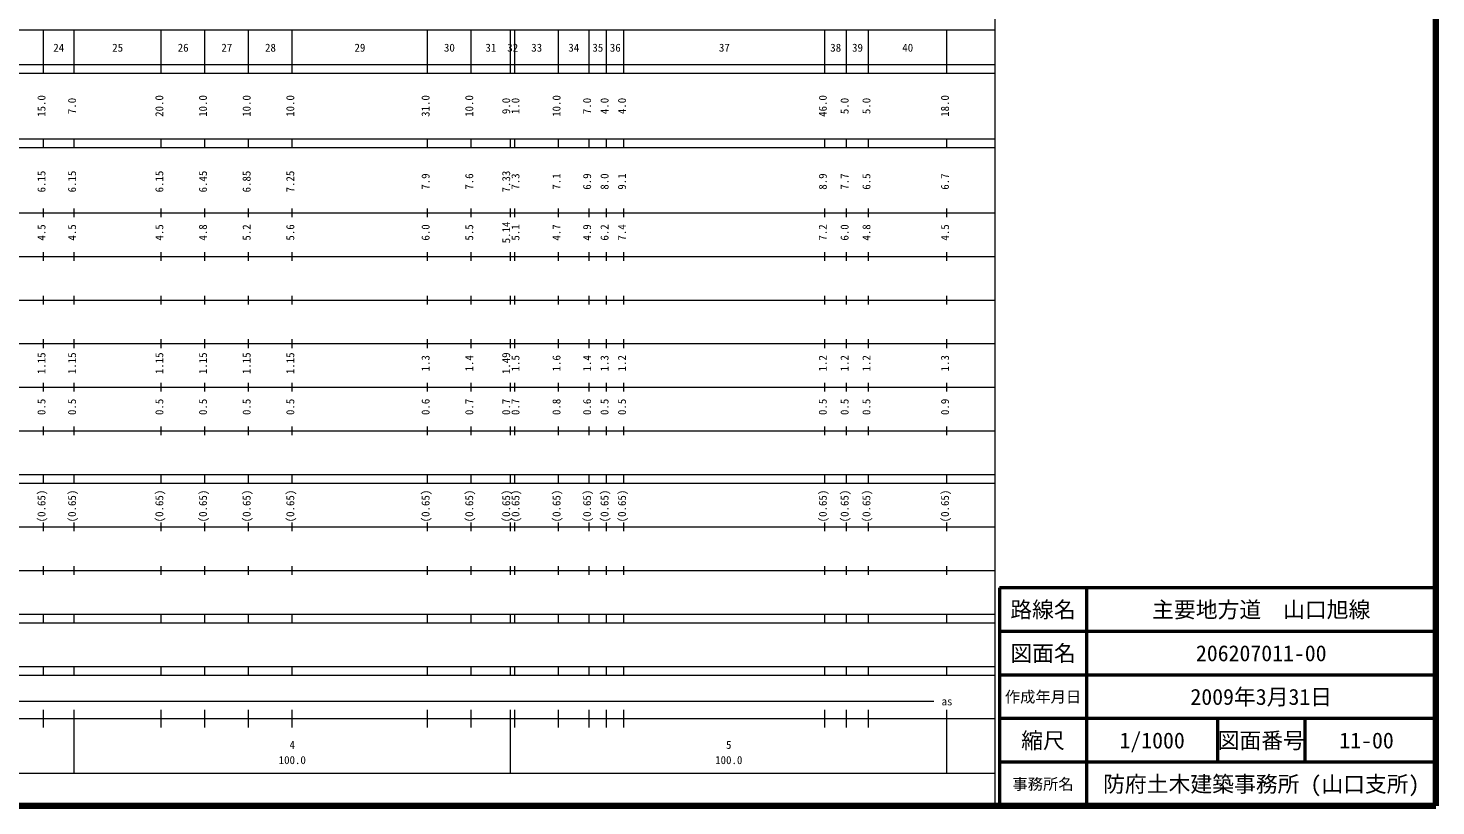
# Model space of a CAD drawing. Units: millimetres on the paper, enlarged 1000 times. Extents: x 40000 to 680000, y 20000 to 380000.
# Drawn here: x 357488 to 680000, y 20000 to 198357 of the extents above; entities that cross this region are included whole.
import ezdxf
from ezdxf.enums import TextEntityAlignment as Align

# ---------------------------------------------------------------- set-up
doc = ezdxf.new("R2010")
doc.units = ezdxf.units.MM
doc.header["$LTSCALE"] = 1000
for name, color, linetype, lineweight in [('M-TTL', 2, 'Continuous', 140), ('M-TTL-BAND', 7, 'Continuous', 13), ('M-TTL-FRAM', 2, 'Continuous', 50), ('M-TTL-LINE', 7, 'Continuous', 50)]:
    doc.layers.add(name, color=color, linetype=linetype, lineweight=lineweight)
doc.layers.add('M-TTL-TXT', color=7, linetype='Continuous')
doc.styles.add('ＭＳ ゴシック', font='')
doc.styles.get('ＭＳ ゴシック').set_extended_font_data('MS Gothic')

msp = doc.modelspace()

# ---------------------------------------------------------------- linework, layer by layer
at = {"layer": 'M-TTL'}
for p, q in [((680000, 20000), (680000, 380000)), ((40000, 20000), (680000, 20000))]:
    msp.add_line(p, q, dxfattribs=at)
at = {"layer": 'M-TTL-BAND'}
for p, q in [((579000, 20000), (579000, 370000)), ((68000, 198000), (579000, 198000)), ((361000, 188000), (361000, 198000)), ((368000, 188000), (368000, 198000)), ((388000, 188000), (388000, 198000)), ((398000, 188000), (398000, 198000)), ((408000, 188000), (408000, 198000)), ((418000, 188000), (418000, 198000)), ((449000, 188000), (449000, 198000)), ((459000, 188000), (459000, 198000)), ((468000, 188000), (468000, 198000)), ((469000, 188000), (469000, 198000)), ((479000, 188000), (479000, 198000)), ((486000, 188000), (486000, 198000)), ((490000, 188000), (490000, 198000)), ((494000, 188000), (494000, 198000)), ((540000, 188000), (540000, 198000)), ((545000, 188000), (545000, 198000)), ((550000, 188000), (550000, 198000)), ((568000, 188000), (568000, 198000)), ((40000, 190000), (579000, 190000)), ((40000, 188000), (579000, 188000)), ((40000, 173000), (579000, 173000)), ((40000, 171000), (579000, 171000)), ((361000, 171000), (361000, 173000)), ((368000, 171000), (368000, 173000)), ((388000, 171000), (388000, 173000)), ((398000, 171000), (398000, 173000)), ((408000, 171000), (408000, 173000)), ((418000, 171000), (418000, 173000)), ((449000, 171000), (449000, 173000)), ((459000, 171000), (459000, 173000)), ((468000, 171000), (468000, 173000)), ((469000, 171000), (469000, 173000)), ((479000, 171000), (479000, 173000)), ((486000, 171000), (486000, 173000)), ((490000, 171000), (490000, 173000)), ((494000, 171000), (494000, 173000)), ((540000, 171000), (540000, 173000)), ((545000, 171000), (545000, 173000)), ((550000, 171000), (550000, 173000)), ((568000, 171000), (568000, 173000)), ((40000, 156000), (579000, 156000)), ((361000, 155000), (361000, 157000)), ((368000, 155000), (368000, 157000)), ((388000, 155000), (388000, 157000)), ((398000, 155000), (398000, 157000)), ((408000, 155000), (408000, 157000)), ((418000, 155000), (418000, 157000)), ((449000, 155000), (449000, 157000)), ((459000, 155000), (459000, 157000)), ((468000, 155000), (468000, 157000)), ((469000, 155000), (469000, 157000)), ((479000, 155000), (479000, 157000)), ((486000, 155000), (486000, 157000)), ((490000, 155000), (490000, 157000)), ((494000, 155000), (494000, 157000)), ((540000, 155000), (540000, 157000)), ((545000, 155000), (545000, 157000)), ((550000, 155000), (550000, 157000)), ((568000, 155000), (568000, 157000)), ((46000, 146000), (579000, 146000)), ((361000, 145000), (361000, 147000)), ((368000, 145000), (368000, 147000)), ((388000, 145000), (388000, 147000)), ((398000, 145000), (398000, 147000)), ((408000, 145000), (408000, 147000)), ((418000, 145000), (418000, 147000)), ((449000, 145000), (449000, 147000)), ((459000, 145000), (459000, 147000)), ((468000, 145000), (468000, 147000)), ((469000, 145000), (469000, 147000)), ((479000, 145000), (479000, 147000)), ((486000, 145000), (486000, 147000)), ((490000, 145000), (490000, 147000)), ((494000, 145000), (494000, 147000)), ((540000, 145000), (540000, 147000)), ((545000, 145000), (545000, 147000)), ((550000, 145000), (550000, 147000)), ((568000, 145000), (568000, 147000)), ((52000, 136000), (579000, 136000)), ((361000, 135000), (361000, 137000)), ((368000, 135000), (368000, 137000)), ((388000, 135000), (388000, 137000)), ((398000, 135000), (398000, 137000)), ((408000, 135000), (408000, 137000)), ((418000, 135000), (418000, 137000)), ((449000, 135000), (449000, 137000)), ((459000, 135000), (459000, 137000)), ((468000, 135000), (468000, 137000)), ((469000, 135000), (469000, 137000)), ((479000, 135000), (479000, 137000)), ((486000, 135000), (486000, 137000)), ((490000, 135000), (490000, 137000)), ((494000, 135000), (494000, 137000)), ((540000, 135000), (540000, 137000)), ((545000, 135000), (545000, 137000)), ((550000, 135000), (550000, 137000)), ((568000, 135000), (568000, 137000)), ((46000, 126000), (579000, 126000)), ((361000, 125000), (361000, 127000)), ((368000, 125000), (368000, 127000)), ((388000, 125000), (388000, 127000)), ((398000, 125000), (398000, 127000)), ((408000, 125000), (408000, 127000)), ((418000, 125000), (418000, 127000)), ((449000, 125000), (449000, 127000)), ((459000, 125000), (459000, 127000)), ((468000, 125000), (468000, 127000)), ((469000, 125000), (469000, 127000)), ((479000, 125000), (479000, 127000)), ((486000, 125000), (486000, 127000)), ((490000, 125000), (490000, 127000)), ((494000, 125000), (494000, 127000)), ((540000, 125000), (540000, 127000)), ((545000, 125000), (545000, 127000)), ((550000, 125000), (550000, 127000)), ((568000, 125000), (568000, 127000)), ((361000, 115000), (361000, 117000)), ((368000, 115000), (368000, 117000)), ((388000, 115000), (388000, 117000)), ((398000, 115000), (398000, 117000)), ((408000, 115000), (408000, 117000)), ((418000, 115000), (418000, 117000)), ((449000, 115000), (449000, 117000)), ((459000, 115000), (459000, 117000)), ((468000, 115000), (468000, 117000)), ((469000, 115000), (469000, 117000)), ((479000, 115000), (479000, 117000)), ((486000, 115000), (486000, 117000)), ((490000, 115000), (490000, 117000)), ((494000, 115000), (494000, 117000)), ((540000, 115000), (540000, 117000)), ((545000, 115000), (545000, 117000)), ((550000, 115000), (550000, 117000)), ((568000, 115000), (568000, 117000)), ((52000, 116000), (579000, 116000)), ((361000, 105000), (361000, 107000)), ((368000, 105000), (368000, 107000)), ((388000, 105000), (388000, 107000)), ((398000, 105000), (398000, 107000)), ((408000, 105000), (408000, 107000)), ((418000, 105000), (418000, 107000)), ((449000, 105000), (449000, 107000)), ((459000, 105000), (459000, 107000)), ((468000, 105000), (468000, 107000)), ((469000, 105000), (469000, 107000)), ((479000, 105000), (479000, 107000)), ((486000, 105000), (486000, 107000)), ((490000, 105000), (490000, 107000)), ((494000, 105000), (494000, 107000)), ((540000, 105000), (540000, 107000)), ((545000, 105000), (545000, 107000)), ((550000, 105000), (550000, 107000)), ((568000, 105000), (568000, 107000)), ((46000, 106000), (579000, 106000)), ((40000, 96000), (579000, 96000)), ((40000, 94000), (579000, 94000)), ((361000, 94000), (361000, 96000)), ((368000, 94000), (368000, 96000)), ((388000, 94000), (388000, 96000)), ((398000, 94000), (398000, 96000)), ((408000, 94000), (408000, 96000)), ((418000, 94000), (418000, 96000)), ((449000, 94000), (449000, 96000)), ((459000, 94000), (459000, 96000)), ((468000, 94000), (468000, 96000)), ((469000, 94000), (469000, 96000)), ((479000, 94000), (479000, 96000)), ((486000, 94000), (486000, 96000)), ((490000, 94000), (490000, 96000)), ((494000, 94000), (494000, 96000)), ((540000, 94000), (540000, 96000)), ((545000, 94000), (545000, 96000)), ((550000, 94000), (550000, 96000)), ((568000, 94000), (568000, 96000)), ((49000, 84000), (579000, 84000)), ((361000, 83000), (361000, 85000)), ((368000, 83000), (368000, 85000)), ((388000, 83000), (388000, 85000)), ((398000, 83000), (398000, 85000)), ((408000, 83000), (408000, 85000)), ((418000, 83000), (418000, 85000)), ((449000, 83000), (449000, 85000)), ((459000, 83000), (459000, 85000)), ((468000, 83000), (468000, 85000)), ((469000, 83000), (469000, 85000)), ((479000, 83000), (479000, 85000)), ((486000, 83000), (486000, 85000)), ((490000, 83000), (490000, 85000)), ((494000, 83000), (494000, 85000)), ((540000, 83000), (540000, 85000)), ((545000, 83000), (545000, 85000)), ((550000, 83000), (550000, 85000)), ((568000, 83000), (568000, 85000)), ((361000, 73000), (361000, 75000)), ((368000, 73000), (368000, 75000)), ((388000, 73000), (388000, 75000)), ((398000, 73000), (398000, 75000)), ((408000, 73000), (408000, 75000)), ((418000, 73000), (418000, 75000)), ((449000, 73000), (449000, 75000)), ((459000, 73000), (459000, 75000)), ((468000, 73000), (468000, 75000)), ((469000, 73000), (469000, 75000)), ((479000, 73000), (479000, 75000)), ((486000, 73000), (486000, 75000)), ((490000, 73000), (490000, 75000)), ((494000, 73000), (494000, 75000)), ((540000, 73000), (540000, 75000)), ((545000, 73000), (545000, 75000)), ((550000, 73000), (550000, 75000)), ((568000, 73000), (568000, 75000)), ((40000, 74000), (579000, 74000)), ((40000, 64000), (579000, 64000)), ((40000, 62000), (579000, 62000)), ((361000, 62000), (361000, 64000)), ((368000, 62000), (368000, 64000)), ((388000, 62000), (388000, 64000)), ((398000, 62000), (398000, 64000)), ((408000, 62000), (408000, 64000)), ((418000, 62000), (418000, 64000)), ((449000, 62000), (449000, 64000)), ((459000, 62000), (459000, 64000)), ((468000, 62000), (468000, 64000)), ((469000, 62000), (469000, 64000)), ((479000, 62000), (479000, 64000)), ((486000, 62000), (486000, 64000)), ((490000, 62000), (490000, 64000)), ((494000, 62000), (494000, 64000)), ((540000, 62000), (540000, 64000)), ((545000, 62000), (545000, 64000)), ((550000, 62000), (550000, 64000)), ((568000, 62000), (568000, 64000)), ((40000, 52000), (579000, 52000)), ((361000, 50000), (361000, 52000)), ((368000, 50000), (368000, 52000)), ((388000, 50000), (388000, 52000)), ((398000, 50000), (398000, 52000)), ((408000, 50000), (408000, 52000)), ((418000, 50000), (418000, 52000)), ((449000, 50000), (449000, 52000)), ((459000, 50000), (459000, 52000)), ((468000, 50000), (468000, 52000)), ((469000, 50000), (469000, 52000)), ((479000, 50000), (479000, 52000)), ((486000, 50000), (486000, 52000)), ((490000, 50000), (490000, 52000)), ((494000, 50000), (494000, 52000)), ((540000, 50000), (540000, 52000)), ((545000, 50000), (545000, 52000)), ((550000, 50000), (550000, 52000)), ((568000, 50000), (568000, 52000)), ((40000, 50000), (579000, 50000)), ((71000, 44000), (565000, 44000)), ((361000, 38000), (361000, 42000)), ((368000, 27500), (368000, 42000)), ((388000, 38000), (388000, 42000)), ((398000, 38000), (398000, 42000)), ((408000, 38000), (408000, 42000)), ((418000, 38000), (418000, 42000)), ((449000, 38000), (449000, 42000)), ((459000, 38000), (459000, 42000)), ((468000, 27500), (468000, 42000)), ((469000, 38000), (469000, 42000)), ((479000, 38000), (479000, 42000)), ((486000, 38000), (486000, 42000)), ((490000, 38000), (490000, 42000)), ((494000, 38000), (494000, 42000)), ((540000, 38000), (540000, 42000)), ((545000, 38000), (545000, 42000)), ((550000, 38000), (550000, 42000)), ((568000, 27500), (568000, 42000)), ((40000, 40000), (579000, 40000)), ((68000, 27500), (579000, 27500))]:
    msp.add_line(p, q, dxfattribs=at)
at = {"layer": 'M-TTL-FRAM'}
for p, q in [((680000, 70000), (580000, 70000)), ((580000, 70000), (580000, 20000))]:
    msp.add_line(p, q, dxfattribs=at)
at = {"layer": 'M-TTL-LINE'}
for p, q in [((600000, 70000), (600000, 20000)), ((680000, 60000), (580000, 60000)), ((680000, 50000), (580000, 50000)), ((680000, 40000), (580000, 40000)), ((630000, 40000), (630000, 30000)), ((650000, 40000), (650000, 30000)), ((680000, 30000), (580000, 30000))]:
    msp.add_line(p, q, dxfattribs=at)

# ---------------------------------------------------------------- texts
at = {"layer": 'M-TTL-BAND', "style": 'ＭＳ ゴシック'}
for s, p in [('24', (364500, 192405)), ('25', (378000, 192405)), ('26', (393000, 192405)), ('27', (403000, 192405)), ('28', (413000, 192405)), ('29', (433500, 192405)), ('30', (454000, 192405)), ('31', (463500, 192405)), ('32', (468500, 192405)), ('33', (474000, 192405)), ('34', (482500, 192405)), ('35', (488000, 192405)), ('36', (492000, 192405)), ('37', (517000, 192405)), ('38', (542500, 192405)), ('39', (547500, 192405)), ('40', (559000, 192405)), ('as', (568000, 42500)), ('4', (418000, 32523)), ('5', (518000, 32523)), ('100.0', (418000, 29033)), ('100.0', (518000, 29033))]:
    msp.add_text(s, height=1833, dxfattribs=at).set_placement(p, align=Align.BOTTOM_CENTER)
for s, p in [('15.0', (362000, 180500)), ('7.0', (369000, 180500)), ('20.0', (389000, 180500)), ('10.0', (399000, 180500)), ('10.0', (409000, 180500)), ('10.0', (419000, 180500)), ('31.0', (450000, 180500)), ('10.0', (460000, 180500)), ('9.0', (468463, 180500)), ('1.0', (470591, 180500)), ('10.0', (480000, 180500)), ('7.0', (487000, 180500)), ('4.0', (491000, 180500)), ('4.0', (495000, 180500)), ('46.0', (541000, 180500)), ('5.0', (546000, 180500)), ('5.0', (551000, 180500)), ('18.0', (569000, 180500)), ('6.15', (362000, 163174)), ('6.15', (369000, 163174)), ('6.15', (389000, 163174)), ('6.45', (399000, 163174)), ('6.85', (409000, 163174)), ('7.25', (419000, 163174)), ('7.9', (450000, 163174)), ('7.6', (460000, 163174)), ('7.33', (468463, 163174)), ('7.3', (470591, 163174)), ('7.1', (480000, 163174)), ('6.9', (487000, 163174)), ('8.0', (491000, 163174)), ('9.1', (495000, 163174)), ('8.9', (541000, 163174)), ('7.7', (546000, 163174)), ('6.5', (551000, 163174)), ('6.7', (569000, 163174)), ('4.5', (362000, 151500)), ('4.5', (369000, 151500)), ('4.5', (389000, 151500)), ('4.8', (399000, 151500)), ('5.2', (409000, 151500)), ('5.6', (419000, 151500)), ('6.0', (450000, 151500)), ('5.5', (460000, 151500)), ('5.14', (468463, 151500)), ('5.1', (470591, 151500)), ('4.7', (480000, 151500)), ('4.9', (487000, 151500)), ('6.2', (491000, 151500)), ('7.4', (495000, 151500)), ('7.2', (541000, 151500)), ('6.0', (546000, 151500)), ('4.8', (551000, 151500)), ('4.5', (569000, 151500)), ('1.15', (362000, 121500)), ('1.15', (369000, 121500)), ('1.15', (389000, 121500)), ('1.15', (399000, 121500)), ('1.15', (409000, 121500)), ('1.15', (419000, 121500)), ('1.3', (450000, 121500)), ('1.4', (460000, 121500)), ('1.49', (468463, 121500)), ('1.5', (470591, 121500)), ('1.6', (480000, 121500)), ('1.4', (487000, 121500)), ('1.3', (491000, 121500)), ('1.2', (495000, 121500)), ('1.2', (541000, 121500)), ('1.2', (546000, 121500)), ('1.2', (551000, 121500)), ('1.3', (569000, 121500)), ('0.5', (362000, 111500)), ('0.5', (369000, 111500)), ('0.5', (389000, 111500)), ('0.5', (399000, 111500)), ('0.5', (409000, 111500)), ('0.5', (419000, 111500)), ('0.6', (450000, 111500)), ('0.7', (460000, 111500)), ('0.7', (468463, 111500)), ('0.7', (470591, 111500)), ('0.8', (480000, 111500)), ('0.6', (487000, 111500)), ('0.5', (491000, 111500)), ('0.5', (495000, 111500)), ('0.5', (541000, 111500)), ('0.5', (546000, 111500)), ('0.5', (551000, 111500)), ('0.9', (569000, 111500)), ('(0.65)', (362000, 88764)), ('(0.65)', (369000, 88764)), ('(0.65)', (389000, 88764)), ('(0.65)', (399000, 88764)), ('(0.65)', (409000, 88764)), ('(0.65)', (419000, 88764)), ('(0.65)', (450000, 88764)), ('(0.65)', (460000, 88764)), ('(0.65)', (468463, 88764)), ('(0.65)', (470591, 88764)), ('(0.65)', (480000, 88764)), ('(0.65)', (487000, 88764)), ('(0.65)', (491000, 88764)), ('(0.65)', (495000, 88764)), ('(0.65)', (541000, 88764)), ('(0.65)', (546000, 88764)), ('(0.65)', (551000, 88764)), ('(0.65)', (569000, 88764))]:
    msp.add_text(s, height=1833, rotation=90, dxfattribs=at).set_placement(p, align=Align.BOTTOM_CENTER)
at = {"layer": 'M-TTL-TXT', "style": 'ＭＳ ゴシック'}
for s, height, p in [('路線名', 3666, (590000, 65000)), ('路線名', 3666, (590000, 65000)), ('主要地方道\u3000山口旭線', 3666, (640000, 65000)), ('図面名', 3666, (590000, 55000)), ('図面名', 3666, (590000, 55000)), ('206207011-00', 3666, (640000, 55000)), ('作成年月日', 2566, (590000, 45000)), ('作成年月日', 2566, (590000, 45000)), ('2009年3月31日', 3666, (640000, 45000)), ('縮尺', 3666, (590000, 35000)), ('縮尺', 3666, (590000, 35000)), ('1/1000', 3666, (615000, 35000)), ('図面番号', 3666, (640000, 35000)), ('図面番号', 3666, (640000, 35000)), ('11-00', 3666, (664125, 35000)), ('事務所名', 2566, (590000, 25000)), ('事務所名', 2566, (590000, 25000)), ('防府土木建築事務所 (山口支所)', 3666, (640000, 25000))]:
    msp.add_text(s, height=height, dxfattribs=at).set_placement(p, align=Align.MIDDLE_CENTER)

doc.saveas('drawing.dxf')
